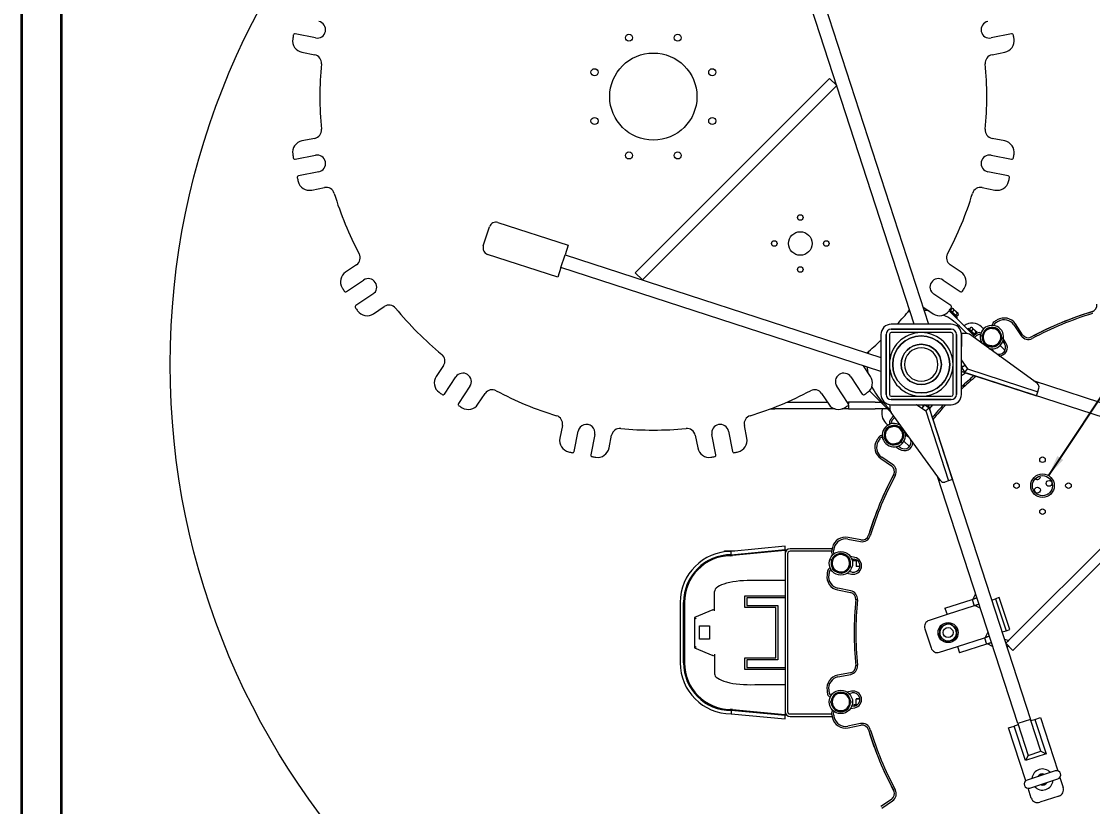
# Model space of a CAD drawing. Header units: inches. Extents: x 20 to 536, y 8 to 344.
# Drawn here: x 20 to 99.9, y 231.4 to 289.9 of the extents above; entities that cross this region are included whole.
import ezdxf

# ---------------------------------------------------------------- set-up
doc = ezdxf.new("R2010")
doc.units = ezdxf.units.IN
doc.header["$LTSCALE"] = 16
doc.header["$MEASUREMENT"] = 0
doc.layers.get('0').update_dxf_attribs({"lineweight": 25})
for name, color, linetype, lineweight in [('Border', 7, 'Continuous', 35), ('Dimension (ANSI)', 7, 'Continuous', 25), ('Symbol (ANSI)', 7, 'Continuous', 25), ('Visible', 7, 'Continuous', 18)]:
    doc.layers.add(name, color=color, linetype=linetype, lineweight=lineweight)
doc.styles.add('MEMCOR Medium', font='arial.ttf')
doc.dimstyles.new('Default (ANSI)', dxfattribs={"dimscale": 16, "dimtxt": 0.15, "dimasz": 0.098425, "dimexe": 0.125, "dimexo": 0.0625, "dimgap": 0.031496, "dimtad": 0, "dimtih": 1, "dimtoh": 1, "dimdec": 4, "dimrnd": 1e-08, "dimzin": 3, "dimdsep": 46, "dimlunit": 5, "dimtxsty": 'MEMCOR Medium', "dimcen": 0.09, "dimdle": 0.393701, "dimclrd": 256, "dimclre": 256, "dimclrt": 256, "dimadec": 0, "dimazin": 1, "dimtfac": 0.8, "dimtofl": 0, "dimtmove": 0, "dimatfit": 3, "dimfxl": 1, "dimfrac": 1, "dimtolj": 1, "dimtzin": 4, "dimlwd": -1, "dimlwe": -1, "dimarcsym": 0})
doc.dimstyles.new('Default (ANSI)$7', dxfattribs={"dimscale": 16, "dimtxt": 0.15, "dimasz": 0.098425, "dimexe": 0.125, "dimexo": 0.0625, "dimgap": 0.031496, "dimtad": 0, "dimtih": 1, "dimtoh": 1, "dimdec": 4, "dimrnd": 1e-08, "dimzin": 3, "dimdsep": 46, "dimlunit": 5, "dimtxsty": 'MEMCOR Medium', "dimcen": 0.09, "dimdle": 0.393701, "dimclrd": 256, "dimclre": 256, "dimclrt": 256, "dimadec": 0, "dimazin": 1, "dimtfac": 0.8, "dimtofl": 0, "dimtmove": 0, "dimatfit": 3, "dimfxl": 1, "dimfrac": 1, "dimtolj": 1, "dimtzin": 4, "dimlwd": -1, "dimlwe": -1, "dimarcsym": 0})

# ---------------------------------------------------------------- blocks, each defined once
blk = doc.blocks.new('Borders 22x34_D')
at = {"layer": 'Border'}
for p, q in [((1.25, 21.5), (1.25, 0.5)), ((1.4375, 0.5), (1.4375, 21.3125))]:
    blk.add_line(p, q, dxfattribs=at)
blk = doc.blocks.new('*D26')
at = {"layer": 'Defpoints', "color": 0, "transparency": 16777216}
for p in [(112.113, 314.426), (87.099, 264.323)]:
    blk.add_point(p, dxfattribs=at)
at = {"layer": 'Dimension (ANSI)', "transparency": 16777216}
for p, q in [((116.52, 323.252), (112.817, 315.835)), ((118.636, 323.252), (116.52, 323.252))]:
    blk.add_line(p, q, dxfattribs=at)
blk.add_solid([(112.582, 315.952), (113.052, 315.718), (112.113, 314.426)], dxfattribs=at)
at = {"layer": 'Dimension (ANSI)', "transparency": 16777216, "char_height": 2.4, "attachment_point": 4, "style": 'MEMCOR Medium'}
for s, insert in [('\\A1; \\fArial|b0|i0;R56 in', (139.806, 324.981)), ('\\A1;[R1422.4 mm]{\\P\\fArial|b0|i0;RADIAL CLEARANCE REQUIRED}', (119.14, 319.429))]:
    blk.add_mtext(s, dxfattribs=dict(at, insert=insert))

msp = doc.modelspace()

# ---------------------------------------------------------------- linework, layer by layer
at = {"layer": 'Visible'}
for p, q in [((86.58123, 267.32327), (78.92531, 290.88578)), ((79.87637, 291.19479), (87.6327, 267.32327)), ((41.92699, 288.66842), (40.41695, 288.96879)), ((93.8304, 288.96879), (92.32036, 288.66842)), ((40.91906, 287.60462), (41.86931, 287.4156)), ((92.37803, 287.4156), (93.32829, 287.60462)), ((65.77296, 271.15386), (80.26865, 285.64954)), ((80.26865, 285.64954), (80.79898, 285.11921)), ((80.79898, 285.11921), (66.30329, 270.62353)), ((41.86931, 281.18206), (40.91906, 280.99305)), ((93.32829, 280.99305), (92.37803, 281.18206)), ((40.41695, 279.62888), (41.92699, 279.92924)), ((92.32036, 279.92924), (93.8304, 279.62888)), ((42.1728, 278.69345), (40.66276, 278.39309)), ((93.58458, 278.39309), (92.07454, 278.69345)), ((41.6487, 277.32491), (42.59895, 277.51393)), ((91.64839, 277.51393), (92.59865, 277.32491)), ((55.53768, 274.91008), (60.76849, 273.21049)), ((54.44412, 273.16248), (54.90765, 274.58906)), ((60.76849, 273.21049), (60.53673, 272.49719)), ((59.99595, 270.83285), (54.76514, 272.53244)), ((60.22771, 271.54614), (60.53673, 272.49719)), ((60.53673, 272.49719), (84.09923, 264.84127)), ((44.98442, 271.75489), (44.17884, 271.21661)), ((90.06851, 271.21661), (89.26292, 271.75489)), ((60.22771, 271.54614), (59.99595, 270.83285)), ((84.09923, 263.78981), (60.22771, 271.54614)), ((66.30329, 270.62353), (65.77296, 271.15386)), ((44.23699, 269.76414), (45.51714, 270.61951)), ((88.7302, 270.61951), (90.01036, 269.76414)), ((46.21716, 269.57185), (44.93701, 268.71648)), ((89.31034, 268.71648), (88.03019, 269.57185)), ((46.25667, 268.10692), (47.06226, 268.64519)), ((87.20819, 268.62976), (87.99068, 268.10692)), ((89.27895, 268.36979), (89.41535, 268.50619)), ((89.4607, 268.49634), (89.4395, 268.50203)), ((89.50606, 268.45098), (89.4607, 268.49634)), ((89.69217, 268.26487), (89.50606, 268.45098)), ((89.17932, 268.32092), (91.0262, 266.47404)), ((89.77465, 267.83873), (89.22676, 268.38662)), ((89.35192, 268.29683), (89.27895, 268.36979)), ((89.30655, 268.3422), (89.28887, 268.32452)), ((89.42488, 268.22386), (89.35192, 268.29683)), ((89.42488, 268.22386), (89.56128, 268.36027)), ((89.53802, 268.11072), (89.42488, 268.22386)), ((89.65117, 267.99757), (89.53802, 268.11072)), ((89.65117, 267.99757), (89.78757, 268.13398)), ((89.69135, 267.95739), (89.65117, 267.99757)), ((89.70394, 267.9448), (89.68626, 267.92712)), ((89.73154, 267.91721), (89.69135, 267.95739)), ((89.8455, 268.11154), (89.69217, 268.26487)), ((89.77465, 267.83873), (89.71808, 267.78216)), ((89.73154, 267.91721), (89.86794, 268.05361)), ((89.85809, 268.09895), (89.8455, 268.11154)), ((89.85809, 268.09895), (89.86377, 268.07775)), ((84.85423, 266.94827), (89.34423, 266.94827)), ((89.34423, 266.94827), (84.85423, 266.94827)), ((89.33923, 267.32327), (84.85923, 267.32327)), ((90.48979, 266.63199), (89.94887, 267.17291)), ((90.61469, 266.99869), (90.55812, 266.94212)), ((91.09172, 266.52166), (90.61469, 266.99869)), ((90.69317, 266.95558), (90.82957, 267.09198)), ((90.76613, 266.88261), (90.69317, 266.95558)), ((90.72076, 266.92798), (90.70308, 266.9103)), ((90.83909, 266.80965), (90.76613, 266.88261)), ((90.83909, 266.80965), (90.97549, 266.94605)), ((90.95224, 266.69651), (90.83909, 266.80965)), ((90.87491, 267.08213), (90.85371, 267.08781)), ((90.92028, 267.03676), (90.87491, 267.08213)), ((91.10639, 266.85065), (90.92028, 267.03676)), ((91.25972, 266.69733), (91.10639, 266.85065)), ((91.60093, 267.12134), (91.74913, 266.97313)), ((94.01485, 267.27028), (94.55312, 266.46469)), ((94.66121, 266.53691), (94.12294, 267.3425)), ((84.09923, 266.56327), (84.09923, 262.08327)), ((84.47423, 262.07827), (84.47423, 266.56827)), ((84.47423, 266.56827), (84.47423, 262.07827)), ((84.72423, 266.56827), (84.72423, 264.32327)), ((87.09923, 266.69827), (84.85423, 266.69827)), ((89.34423, 266.69827), (87.09923, 266.69827)), ((89.47423, 264.32327), (89.47423, 266.56827)), ((89.72423, 266.56827), (89.72423, 262.07827)), ((89.72423, 262.07827), (89.72423, 266.56827)), ((90.10004, 266.63607), (90.07938, 264.66325)), ((90.09923, 262.08327), (90.09923, 266.56327)), ((90.09927, 266.56327), (90.09923, 266.56327)), ((90.51849, 266.63169), (90.10004, 266.63607)), ((95.76237, 262.89034), (90.69168, 266.57441)), ((91.06538, 266.58336), (90.95224, 266.69651)), ((91.06538, 266.58336), (91.20179, 266.71976)), ((91.10557, 266.54318), (91.06538, 266.58336)), ((91.11228, 266.53647), (91.10557, 266.54318)), ((91.2723, 266.68474), (91.25972, 266.69733)), ((91.2723, 266.68474), (91.27798, 266.66354)), ((93.18845, 266.04113), (93.30965, 265.85975)), ((93.41774, 265.93197), (93.23496, 266.20552)), ((92.18731, 265.5055), (92.21032, 265.47106)), ((92.47818, 265.30418), (92.35698, 265.48556)), ((92.98651, 265.73575), (93.3485, 265.37376)), ((90.07938, 264.66325), (90.55339, 263.98629)), ((51.47003, 264.23742), (50.93176, 263.43183)), ((83.31559, 263.43183), (82.79275, 264.21431)), ((84.72423, 264.32327), (84.72423, 262.07827)), ((89.47423, 262.07827), (89.47423, 264.32327)), ((90.09923, 264.09006), (90.35522, 264.26931)), ((90.09923, 264.18859), (90.23995, 264.18859)), ((90.09923, 264.09006), (90.35737, 263.7214)), ((113.56663, 256.18025), (90.09923, 263.80527)), ((90.09923, 263.80527), (90.35737, 263.7214)), ((90.09923, 263.49277), (90.39644, 263.70871)), ((90.35737, 263.7214), (90.55339, 263.98629)), ((90.35737, 263.7214), (90.39644, 263.70871)), ((90.39644, 263.70871), (95.68763, 261.98949)), ((90.55339, 263.98629), (95.7842, 262.2867)), ((51.54132, 262.11217), (52.39669, 263.39232)), ((81.85065, 263.39232), (82.70602, 262.11217)), ((95.44782, 263.11887), (113.87565, 257.13131)), ((53.44435, 262.6923), (52.58898, 261.41215)), ((54.04145, 261.35399), (54.57973, 262.15958)), ((79.66762, 262.15958), (80.20589, 261.35399)), ((81.65837, 261.41215), (80.803, 262.6923)), ((84.83155, 260.7562), (83.23047, 262.35728)), ((95.68763, 261.98949), (95.7842, 262.2867)), ((95.7842, 262.2867), (95.87135, 262.55493)), ((77.07604, 261.50701), (80.10366, 261.50701)), ((81.59499, 261.50701), (81.67098, 261.50701)), ((83.67098, 261.50701), (81.67098, 261.50701)), ((81.67098, 261.50701), (81.67098, 261.38754)), ((81.67098, 261.30343), (81.67098, 261.00701)), ((83.67098, 261.50701), (84.08074, 261.50701)), ((84.24959, 261.47363), (84.79051, 260.93271)), ((84.78643, 261.32247), (86.75926, 261.34313)), ((84.79081, 260.90402), (84.78643, 261.32247)), ((84.85423, 261.94827), (87.09923, 261.94827)), ((89.34423, 261.69827), (84.85423, 261.69827)), ((84.85423, 261.69827), (89.34423, 261.69827)), ((84.85923, 261.32327), (89.33923, 261.32327)), ((84.85923, 261.32327), (84.85923, 261.32323)), ((86.75926, 261.34313), (87.43621, 260.86912)), ((87.09923, 261.94827), (89.34423, 261.94827)), ((87.33244, 261.32327), (87.1532, 261.06729)), ((87.23391, 261.18256), (87.23391, 261.32327)), ((87.70111, 261.06513), (87.33244, 261.32327)), ((87.61723, 261.32327), (95.24225, 237.85588)), ((87.70111, 261.06513), (87.61723, 261.32327)), ((87.92973, 261.32327), (87.7138, 261.02607)), ((75.84192, 261.00701), (76.17098, 261.00701)), ((80.66957, 261.00701), (76.17098, 261.00701)), ((81.67098, 261.00701), (81.18898, 261.00701)), ((81.67098, 261.00701), (83.67098, 261.00701)), ((84.58074, 261.00701), (83.67098, 261.00701)), ((88.53216, 255.66014), (84.84809, 260.73083)), ((87.70111, 261.06513), (87.43621, 260.86912)), ((87.43621, 260.86912), (89.13581, 255.63831)), ((87.7138, 261.02607), (87.70111, 261.06513)), ((89.43301, 255.73488), (87.7138, 261.02607)), ((60.33877, 259.77411), (60.14975, 258.82386)), ((74.0976, 258.82386), (73.90858, 259.77411)), ((84.61159, 259.79883), (84.44501, 259.96541)), ((61.21793, 257.83792), (61.51829, 259.34796)), ((62.75408, 259.10215), (62.45372, 257.59211)), ((63.81789, 258.09422), (64.0069, 259.04447)), ((70.24044, 259.04447), (70.42946, 258.09422)), ((71.79363, 257.59211), (71.49326, 259.10215)), ((72.72905, 259.34796), (73.02942, 257.83792)), ((85.95145, 259.21218), (85.91701, 259.2352)), ((85.93694, 259.06553), (86.11833, 258.94433)), ((85.21699, 258.18755), (85.49054, 258.00477)), ((85.56276, 258.11286), (85.38137, 258.23406)), ((86.21414, 258.19628), (85.81221, 258.59821)), ((93.39948, 243.52733), (107.89517, 258.02302)), ((84.08, 257.29957), (84.88559, 256.76129)), ((84.95782, 256.86938), (84.15223, 257.40766)), ((108.4255, 257.49269), (93.92981, 242.997)), ((94.2912, 237.54686), (88.30363, 255.97468)), ((89.13581, 255.63831), (88.86757, 255.55116)), ((89.43301, 255.73488), (89.13581, 255.63831)), ((81.62209, 251.29936), (82.57235, 251.11035)), ((82.59771, 251.23785), (81.64745, 251.42687)), ((72.43281, 250.4119), (73.21088, 250.4119)), ((72.43281, 250.35151), (72.43281, 250.4119)), ((76.94645, 250.7621), (72.91805, 250.38444)), ((72.93004, 250.13447), (76.94645, 250.51101)), ((76.94645, 250.4393), (73.02077, 250.07126)), ((76.94645, 250.51101), (76.94645, 250.7621)), ((76.94645, 250.51101), (76.94645, 250.4393)), ((76.94645, 250.4393), (76.94645, 248.30498)), ((77.13395, 250.20283), (77.13395, 238.44794)), ((80.45592, 250.57783), (77.32145, 250.57783)), ((80.41303, 250.39033), (77.32145, 250.39033)), ((82.1462, 249.93082), (81.82353, 249.995)), ((81.90688, 249.84588), (82.12084, 249.80332)), ((82.03599, 249.72626), (82.03599, 249.82019)), ((82.08589, 249.70144), (82.0573, 249.71477)), ((82.08589, 249.70144), (82.11229, 249.70144)), ((82.11229, 249.70144), (82.33802, 249.70144)), ((82.18858, 249.72626), (82.18858, 249.78481)), ((82.24239, 249.70144), (82.24239, 249.29017)), ((82.24239, 249.29017), (82.52277, 249.29017)), ((82.28073, 249.25183), (82.24239, 249.29017)), ((82.51954, 249.25183), (82.28073, 249.25183)), ((81.57771, 248.75921), (81.90038, 248.69503)), ((81.92575, 248.82253), (81.71179, 248.86509)), ((76.94645, 248.20046), (74.68801, 248.20046)), ((76.94645, 248.30498), (76.94645, 248.20046)), ((76.94645, 248.20046), (76.94645, 247.07547)), ((81.84271, 247.44221), (80.89245, 247.63123)), ((71.68281, 245.94005), (71.68281, 247.38799)), ((73.94645, 246.20047), (73.94645, 247.07547)), ((73.94645, 247.07547), (76.94645, 247.07547)), ((74.09353, 246.9284), (74.09353, 246.34755)), ((76.94645, 246.9284), (74.09353, 246.9284)), ((76.94645, 247.07547), (76.94645, 246.9284)), ((76.94645, 246.9284), (76.94645, 241.72249)), ((80.86709, 247.50373), (81.81735, 247.31471)), ((90.88598, 246.79734), (91.24738, 246.91477)), ((91.15081, 247.21197), (90.95017, 246.8182)), ((91.24738, 246.91477), (90.95017, 246.8182)), ((92.35294, 246.74826), (92.65015, 246.84482)), ((92.92358, 246.93367), (92.65015, 246.84482)), ((92.65015, 246.84482), (93.42269, 244.46718)), ((93.69612, 244.55603), (92.92358, 246.93367)), ((69.12378, 246.57544), (69.12378, 242.07544)), ((69.37378, 242.07544), (69.37378, 246.57544)), ((69.44518, 246.57544), (69.44518, 242.07544)), ((71.57018, 246.02854), (70.18281, 245.45046)), ((71.57018, 246.02854), (71.68281, 246.07546)), ((76.25895, 246.20047), (73.94645, 246.20047)), ((74.09353, 246.34755), (76.40603, 246.34755)), ((76.25895, 242.45041), (76.25895, 246.20047)), ((76.40603, 246.34755), (76.40603, 242.30333)), ((88.86974, 246.14223), (90.88598, 246.79734)), ((88.86974, 246.14223), (89.02425, 245.6667)), ((91.04049, 246.32181), (89.02425, 245.6667)), ((90.88598, 246.79734), (91.04049, 246.32181)), ((91.40189, 246.43924), (91.04049, 246.32181)), ((91.10468, 246.34267), (91.40189, 246.43924)), ((91.49845, 246.14203), (91.10468, 246.34267)), ((70.18281, 245.45046), (70.18281, 243.20046)), ((70.18281, 245.45046), (70.30781, 245.36713)), ((89.02425, 245.6667), (87.69277, 245.23407)), ((70.55781, 244.82546), (71.30781, 244.82546)), ((70.55781, 243.82546), (70.55781, 244.82546)), ((71.30781, 244.82546), (71.30781, 243.82546)), ((87.37175, 244.60404), (87.83527, 243.17745)), ((93.12549, 244.37062), (93.42269, 244.46718)), ((93.42269, 244.46718), (93.69612, 244.55603)), ((71.30781, 243.82546), (70.55781, 243.82546)), ((89.79679, 243.28906), (91.81303, 243.94417)), ((91.81303, 243.94417), (92.17443, 244.0616)), ((91.81303, 243.94417), (91.96754, 243.46864)), ((92.07786, 244.3588), (91.87722, 243.96503)), ((92.17443, 244.0616), (91.87722, 243.96503)), ((93.30292, 243.82454), (93.62046, 243.7483)), ((93.62046, 243.7483), (93.39948, 243.52733)), ((70.18281, 243.20046), (70.30781, 243.2838)), ((70.18281, 243.20046), (71.57018, 242.62239)), ((88.46531, 242.85643), (89.79679, 243.28906)), ((89.79679, 243.28906), (89.9513, 242.81353)), ((91.96754, 243.46864), (89.9513, 242.81353)), ((92.32894, 243.58607), (91.96754, 243.46864)), ((92.03173, 243.4895), (92.32894, 243.58607)), ((92.42551, 243.28886), (92.03173, 243.4895)), ((93.39948, 243.52733), (93.92981, 242.997)), ((93.39948, 243.52733), (93.62046, 243.30636)), ((93.62046, 243.30636), (93.49605, 243.23013)), ((71.68281, 242.57546), (71.57018, 242.62239)), ((71.68281, 242.71088), (71.68281, 241.26294)), ((73.94645, 242.45041), (76.25895, 242.45041)), ((73.94645, 241.57541), (73.94645, 242.45041)), ((74.09353, 242.30333), (74.09353, 241.72249)), ((76.40603, 242.30333), (74.09353, 242.30333)), ((76.94645, 241.57541), (73.94645, 241.57541)), ((74.09353, 241.72249), (76.94645, 241.72249)), ((76.94645, 241.72249), (76.94645, 241.57541)), ((76.94645, 241.57541), (76.94645, 240.45046)), ((81.81735, 241.33617), (80.86709, 241.14716)), ((74.68801, 240.45046), (76.94645, 240.45046)), ((76.94645, 240.45046), (76.94645, 240.3459)), ((80.89245, 241.01965), (81.84271, 241.20867)), ((76.94645, 240.3459), (76.94645, 238.21159)), ((81.90038, 239.95585), (81.57771, 239.89167)), ((81.71179, 239.78579), (81.92575, 239.82835)), ((82.12084, 238.84756), (81.90688, 238.805)), ((82.07844, 238.92463), (82.07844, 238.83913)), ((82.08589, 238.94944), (82.08563, 238.94932)), ((82.08615, 238.94944), (82.08589, 238.94944)), ((82.26959, 238.94944), (82.08615, 238.94944)), ((82.09386, 238.92463), (82.09386, 238.8422)), ((82.28073, 239.39894), (82.24239, 239.3606)), ((82.52278, 239.3606), (82.24239, 239.3606)), ((82.24239, 238.94944), (82.24239, 239.3606)), ((82.33802, 238.94944), (82.26959, 238.94944)), ((82.28073, 239.39894), (82.51956, 239.39894)), ((72.91805, 238.26644), (76.94645, 237.88878)), ((76.94645, 238.13987), (72.93004, 238.51641)), ((73.02077, 238.57962), (76.94645, 238.21159)), ((76.94645, 238.21159), (76.94645, 238.13987)), ((76.94645, 237.88878), (76.94645, 238.13987)), ((77.32145, 238.26044), (80.41305, 238.26044)), ((77.32145, 238.07294), (80.45594, 238.07294)), ((81.82353, 238.65588), (82.1462, 238.72006)), ((82.57235, 237.54053), (81.62209, 237.35152)), ((81.64745, 237.22402), (82.59771, 237.41303)), ((93.60881, 237.21999), (94.02489, 237.35519)), ((94.3221, 237.45176), (94.02489, 237.35519)), ((94.8631, 234.77545), (94.02489, 237.35519)), ((95.24225, 237.85588), (94.2912, 237.54686)), ((94.2912, 237.54686), (95.06374, 235.16922)), ((96.01479, 235.47824), (95.24225, 237.85588)), ((95.27315, 237.76077), (95.57036, 237.85734)), ((95.57036, 237.85734), (95.98645, 237.99254)), ((95.57036, 237.85734), (96.40857, 235.2776)), ((95.98645, 237.99254), (97.2801, 234.01108)), ((94.89181, 233.27132), (93.60881, 237.21999)), ((96.40857, 235.2776), (94.8631, 234.77545)), ((95.06374, 235.16922), (94.8631, 234.77545)), ((95.06374, 235.16922), (96.01479, 235.47824)), ((96.01479, 235.47824), (96.40857, 235.2776)), ((97.09165, 234.00913), (94.99483, 233.32784)), ((95.18949, 232.72875), (97.2863, 233.41004)), ((97.43991, 233.51924), (97.68604, 232.76172)), ((95.3084, 231.98918), (95.07292, 232.71392)), ((84.88559, 231.88959), (84.08, 231.35131)), ((84.15223, 231.24322), (84.95782, 231.7815)), ((97.36502, 232.13169), (95.93844, 231.66816))]:
    msp.add_line(p, q, dxfattribs=at)
for centre, radius in [((87.09923, 264.32327), 56), ((65.30597, 288.68723), 0.2635), ((68.94137, 288.68723), 0.2635), ((67.12367, 284.29883), 3.25), ((62.73527, 286.11653), 0.2635), ((71.51207, 286.11653), 0.2635), ((62.73527, 282.48113), 0.2635), ((71.51207, 282.48113), 0.2635), ((65.30597, 279.91043), 0.2635), ((68.94137, 279.91043), 0.2635), ((78.08017, 275.27983), 0.2085), ((78.08017, 273.34233), 0.88), ((76.14267, 273.34233), 0.2085), ((80.01767, 273.34233), 0.2085), ((78.08017, 271.40483), 0.2085), ((87.09923, 264.32327), 2.125), ((87.09923, 264.32327), 1.5), ((96.14057, 257.21944), 0.2085), ((96.14057, 255.28194), 0.88), ((96.14057, 255.28194), 0.75), ((96.63148, 255.45237), 0.21875), ((94.20307, 255.28194), 0.2085), ((95.76545, 254.95237), 0.21875), ((98.07807, 255.28194), 0.2085), ((96.14057, 253.34444), 0.2085), ((81.10506, 249.49557), 0.875), ((89.10227, 244.32544), 0.75), ((89.10227, 244.32544), 0.37513), ((89.10227, 244.32544), 0.375), ((81.10506, 239.15531), 0.875)]:
    msp.add_circle(centre, radius, dxfattribs=at)
for centre, radius, start, end in [((42.0499, 289.28632), 0.63, 258.75, 78.7499988), ((92.19745, 289.28632), 0.63, 101.25, 281.25), ((41.08879, 288.4579), 0.87, 170.9236972, 258.75), ((67.12367, 284.29883), 27.235, 170.3350015, 170.9236972), ((40.39354, 288.85109), 0.12, 78.75, 170.3350015), ((93.15856, 288.4579), 0.87, 281.25, 9.0763028), ((93.85381, 288.85109), 0.12, 9.6649985, 101.25), ((67.12367, 284.29883), 27.235, 9.0763028, 9.6649985), ((41.74641, 286.79771), 0.63, 354.3762709, 78.75), ((92.50094, 286.79771), 0.63, 101.25, 185.6237291), ((67.12367, 284.29883), 24.87, 174.3762709, 185.6237291), ((67.12367, 284.29883), 24.87, 354.3762709, 5.6237291), ((41.74641, 281.79996), 0.63, 281.25, 5.6237291), ((92.50094, 281.79996), 0.63, 174.3762709, 258.75), ((41.08879, 280.13976), 0.87, 101.25, 189.0763028), ((93.15856, 280.13976), 0.87, 350.9236972, 78.75), ((67.12367, 284.29883), 27.235, 189.0763028, 189.6649985), ((40.39354, 279.74657), 0.12, 189.6649985, 281.25), ((42.0499, 279.31135), 0.63, 281.25, 101.25), ((92.19745, 279.31135), 0.63, 78.75, 258.75), ((93.85381, 279.74657), 0.12, 258.75, 350.3350015), ((67.12367, 284.29883), 27.235, 350.3350015, 350.9236972), ((40.68617, 278.27539), 0.12, 101.25, 192.8350015), ((67.12367, 284.29883), 27.235, 192.8350015, 193.4236972), ((41.47897, 278.17819), 0.87, 193.4236972, 281.25), ((92.76838, 278.17819), 0.87, 258.75, 346.5763028), ((93.56117, 278.27539), 0.12, 347.1649985, 78.75), ((67.12367, 284.29883), 27.235, 346.5763028, 347.1649985), ((42.72186, 276.89603), 0.63, 16.8762709, 101.25), ((91.52549, 276.89603), 0.63, 78.75, 163.1237291), ((67.12367, 284.29883), 24.87, 196.8762709, 208.1237291), ((67.12367, 284.29883), 24.87, 331.8762709, 343.1237291), ((55.38317, 274.43455), 0.5, 72, 162), ((44.63441, 272.27872), 0.63, 303.75, 28.1237291), ((54.91965, 273.00797), 0.5, 162, 252), ((89.61293, 272.27872), 0.63, 151.8762709, 236.25), ((44.66218, 270.49323), 0.87, 123.75, 211.5763028), ((89.58517, 270.49323), 0.87, 328.4236972, 56.25), ((67.12367, 284.29883), 27.235, 211.5763028, 212.1649985), ((45.86715, 270.09568), 0.63, 303.75, 123.75), ((88.38019, 270.09568), 0.63, 56.2499988, 236.2499988), ((67.12367, 284.29883), 27.235, 327.8350015, 328.4236972), ((44.17032, 269.86391), 0.12, 212.1649985, 303.75), ((90.07702, 269.86391), 0.12, 236.25, 327.8350015), ((45.00368, 268.61671), 0.12, 123.75, 215.3350015), ((67.12367, 284.29883), 27.235, 215.3350015, 215.9236972), ((47.41227, 268.12137), 0.63, 39.3762709, 123.75), ((67.12367, 284.29883), 24.87, 219.3762709, 230.6237291), ((67.12367, 284.29883), 27.235, 324.0763028, 324.6649985), ((89.24367, 268.61671), 0.12, 324.6649985, 56.25), ((99.69427, 268.72726), 0.5, 286.8762709, 11.25), ((45.77332, 268.83029), 0.87, 215.9236972, 303.75), ((67.12367, 284.29883), 24.87, 316.9550632, 320.218704), ((87.09923, 264.32327), 4.03, 101.8119225, 104.2940418), ((87.09923, 264.32327), 4.03, 81.6233646, 87.1494589), ((88.47403, 268.83029), 0.87, 236.25, 324.0763028), ((87.09923, 264.32327), 4.03, 45, 65.9304243), ((107.09707, 244.32544), 27.365, 121.5763028, 122.1649985), ((93.29147, 266.78693), 1, 33.75, 121.5763028), ((93.29147, 266.78693), 0.87, 33.75, 121.5763028), ((107.09707, 244.32544), 25.00122, 106.7970119, 118.2029881), ((107.09707, 244.32544), 25, 106.8762709, 118.1237291), ((107.09707, 244.32544), 24.87, 106.8762709, 118.1237291), ((84.85923, 266.56327), 0.76, 90, 180), ((84.85423, 266.56827), 0.38, 90, 180), ((84.85423, 266.56827), 0.38, 90, 180), ((89.33923, 266.56327), 0.76, 0, 90), ((89.34423, 266.56827), 0.38, 0, 90), ((89.34423, 266.56827), 0.38, 0, 90), ((90.89382, 266.41423), 1, 45, 127.1891575), ((92.37378, 266.3604), 0.875, 255.2384281, 212.7615719), ((92.37378, 266.3604), 0.7295, 116.5591413, 168.4408587), ((92.37378, 266.3604), 0.656, 82.5, 142.5), ((92.37378, 266.3604), 0.7295, 56.5591413, 108.4408587), ((92.66215, 267.27879), 0.25, 122.1649985, 190.2335583), ((92.37378, 266.3604), 0.656, 22.5, 82.5), ((92.66215, 267.27879), 0.12, 122.1649985, 211.953578), ((107.09707, 244.32544), 27.235, 121.5763028, 122.1649985), ((92.37378, 266.3604), 0.7295, 356.5591413, 48.4408587), ((67.12367, 284.29883), 24.87, 309.781296, 313.0449368), ((87.09923, 264.32327), 2.375, 90, 180), ((84.85423, 266.56827), 0.13, 90, 180), ((87.09923, 264.32327), 2.125, 0, 180), ((87.09923, 264.32327), 2.375, 0, 90), ((89.34423, 266.56827), 0.13, 0, 90), ((90.51534, 266.33171), 0.3, 54, 89.4), ((91.62853, 265.67579), 1, 125.9236972, 133.8436312), ((107.09707, 244.32544), 27.365, 125.3350015, 125.9236972), ((91.62853, 265.67579), 0.87, 125.9236972, 132.3060348), ((107.09707, 244.32544), 27.235, 125.3350015, 125.9236972), ((91.41494, 266.44544), 0.25, 57.2664417, 125.3350015), ((91.41494, 266.44544), 0.12, 35.546422, 125.3350015), ((92.37378, 266.3604), 0.7295, 176.5591413, 228.4408587), ((92.37378, 266.3604), 0.656, 142.5, 202.5), ((92.37378, 266.3604), 0.656, 202.5, 262.5), ((92.37378, 266.3604), 0.7295, 296.5591413, 348.4408587), ((92.37378, 266.3604), 0.656, 322.5, 22.5), ((95.07695, 266.8147), 0.63, 213.75, 298.1237291), ((95.07695, 266.8147), 0.5, 213.75, 298.1237291), ((87.09923, 264.32327), 4.03, 165.7059582, 168.1880775), ((87.09923, 264.32327), 1.5, 0, 180), ((87.09923, 264.32327), 1.25, 0, 180), ((92.37378, 266.3604), 0.7295, 236.5591413, 288.4408587), ((92.37378, 266.3604), 0.656, 262.5, 322.5), ((92.89391, 265.58196), 0.5, 213.75, 223.4381374), ((92.89391, 265.58196), 0.5, 244.5618626, 33.75), ((92.89391, 265.58196), 0.63, 272.720704, 33.75), ((50.94621, 264.58743), 0.63, 326.25, 50.6237291), ((52.92052, 263.04231), 0.63, 326.2500009, 146.25), ((81.32683, 263.04231), 0.63, 33.7500009, 213.75), ((87.09923, 264.32327), 4.03, 182.8505411, 188.3766354), ((87.09923, 264.32327), 2.375, 180, 270), ((87.09923, 264.32327), 2.125, 180, 0), ((87.09923, 264.32327), 1.5, 180, 0), ((87.09923, 264.32327), 1.25, 180, 0), ((87.09923, 264.32327), 2.375, 270, 0), ((51.65513, 262.94848), 0.87, 146.25, 234.0763028), ((82.59221, 262.94848), 0.87, 305.9236972, 33.75), ((107.09707, 244.32544), 25.00122, 129.9319456, 132.8342751), ((107.09707, 244.32544), 25, 129.9301917, 132.8368706), ((107.09707, 244.32544), 24.87, 129.7423452, 133.1151925), ((95.58603, 262.64764), 0.3, 342, 54), ((67.12367, 284.29883), 27.235, 234.0763028, 234.6649985), ((51.44155, 262.17884), 0.12, 234.6649985, 326.25), ((55.10356, 261.80957), 0.63, 61.8762709, 146.25), ((67.12367, 284.29883), 24.87, 241.8762709, 253.1237291), ((67.12367, 284.29883), 24.87, 286.8762709, 298.1237291), ((79.14379, 261.80957), 0.63, 33.75, 118.1237291), ((82.8058, 262.17884), 0.12, 213.75, 305.3350015), ((67.12367, 284.29883), 27.235, 305.3350015, 305.9236972), ((87.09923, 264.32327), 4.03, 204.0695757, 225), ((84.85923, 262.08327), 0.76, 180, 270), ((84.85423, 262.07827), 0.38, 180, 270), ((84.85423, 262.07827), 0.38, 180, 270), ((84.85423, 262.07827), 0.13, 180, 270), ((89.33923, 262.08327), 0.76, 270, 0), ((89.34423, 262.07827), 0.38, 270, 0), ((89.34423, 262.07827), 0.13, 270, 0), ((89.34423, 262.07827), 0.38, 270, 0), ((52.68875, 261.34548), 0.12, 146.25, 237.8350015), ((67.12367, 284.29883), 27.235, 237.8350015, 238.4236972), ((53.31807, 261.83734), 0.87, 238.4236972, 326.25), ((80.92927, 261.83734), 0.87, 213.75, 301.5763028), ((67.12367, 284.29883), 27.235, 301.5763028, 302.1649985), ((81.55859, 261.34548), 0.12, 302.1649985, 33.75), ((107.09707, 244.32544), 25.00122, 137.1657249, 140.0680544), ((107.09707, 244.32544), 25, 137.1631294, 140.0698083), ((107.09707, 244.32544), 24.87, 136.8848075, 140.2576548), ((59.72087, 259.89702), 0.63, 348.75, 73.1237291), ((74.52647, 259.89702), 0.63, 106.8762709, 191.25), ((85.15211, 260.67252), 1, 160.458746, 225), ((85.0908, 260.90716), 0.3, 180.6, 216), ((85.74671, 259.79398), 1, 136.1563688, 144.0763028), ((62.13619, 259.22506), 0.63, 348.75, 168.75), ((72.11116, 259.22506), 0.63, 11.25, 191.25), ((85.06211, 259.04873), 0.875, 57.238428, 14.7615719), ((85.06211, 259.04873), 0.656, 105, 165), ((85.06211, 259.04873), 0.7295, 79.0591413, 130.9408587), ((84.97707, 260.00757), 0.25, 144.6649985, 212.7335583), ((107.09707, 244.32544), 27.365, 144.0763028, 144.6649985), ((84.97707, 260.00757), 0.12, 144.6649985, 234.453578), ((107.09707, 244.32544), 27.235, 144.0763028, 144.6649985), ((85.06211, 259.04873), 0.656, 45, 105), ((85.74671, 259.79398), 0.87, 137.6939652, 144.0763028), ((85.06211, 259.04873), 0.7295, 19.0591413, 70.9408587), ((61.00303, 258.65413), 0.87, 168.75, 256.5763028), ((64.6248, 258.92157), 0.63, 84.3762709, 168.75), ((67.12367, 284.29883), 24.87, 264.3762709, 275.6237291), ((69.62255, 258.92157), 0.63, 11.25, 95.6237291), ((73.24431, 258.65413), 0.87, 283.4236972, 11.25), ((107.09707, 244.32544), 27.365, 147.8350015, 148.4236972), ((107.09707, 244.32544), 27.235, 147.8350015, 148.4236972), ((84.14372, 258.76036), 0.25, 79.7664417, 147.8350015), ((84.14372, 258.76036), 0.12, 58.046422, 147.8350015), ((85.06211, 259.04873), 0.7295, 139.0591413, 190.9408587), ((85.06211, 259.04873), 0.7295, 199.0591413, 250.9408587), ((85.06211, 259.04873), 0.656, 165, 225), ((85.06211, 259.04873), 0.656, 285, 345), ((85.06211, 259.04873), 0.656, 345, 45), ((85.06211, 259.04873), 0.7295, 319.0591413, 10.9408587), ((85.84055, 258.52859), 0.5, 46.5618626, 56.25), ((62.9646, 258.26395), 0.87, 260.9236972, 348.75), ((71.28274, 258.26395), 0.87, 191.25, 279.0763028), ((84.63557, 258.13104), 1, 148.4236972, 236.25), ((84.63557, 258.13104), 0.87, 148.4236972, 236.25), ((85.06211, 259.04873), 0.656, 225, 285), ((85.06211, 259.04873), 0.7295, 259.0591413, 310.9408587), ((85.84055, 258.52859), 0.63, 236.25, 357.279296), ((85.84055, 258.52859), 0.5, 236.25, 25.4381374), ((67.12367, 284.29883), 27.235, 256.5763028, 257.1649985), ((61.10023, 257.86133), 0.12, 257.1649985, 348.75), ((62.57141, 257.5687), 0.12, 168.75, 260.3350015), ((67.12367, 284.29883), 27.235, 260.3350015, 260.9236972), ((67.12367, 284.29883), 27.235, 279.0763028, 279.6649985), ((71.67593, 257.5687), 0.12, 279.6649985, 11.25), ((73.14711, 257.86133), 0.12, 191.25, 282.8350015), ((67.12367, 284.29883), 27.235, 282.8350015, 283.4236972), ((84.60781, 256.34556), 0.5, 331.8762709, 56.25), ((84.60781, 256.34556), 0.63, 331.8762709, 56.25), ((107.09707, 244.32544), 25.00122, 151.7970119, 163.2029881), ((107.09707, 244.32544), 25, 151.8762709, 163.1237291), ((107.09707, 244.32544), 24.87, 151.8762709, 163.1237291), ((88.77487, 255.83647), 0.3, 216, 288), ((95.76546, 255.95235), 0.21875, 222.2095639, 16.2454218), ((96.63146, 254.45239), 0.21875, 109.98928, 131.2420409), ((81.45236, 250.44608), 1, 78.75, 166.5763028), ((81.45236, 250.44608), 0.87, 78.75, 166.5763028), ((82.69525, 251.72824), 0.63, 258.75, 343.1237291), ((82.69525, 251.72824), 0.5, 258.75, 343.1237291), ((72.93281, 246.57544), 3.80903, 90.2220087, 180), ((72.93281, 246.57544), 3.55903, 90.0446341, 180), ((72.93281, 246.57544), 3.48763, 91.1270203, 180), ((72.82242, 252.18699), 2.125, 271.1270203, 275.355825), ((77.32145, 250.20283), 0.375, 90, 180), ((77.32145, 250.20283), 0.1875, 90, 180), ((80.65957, 250.34888), 0.25, 167.1649985, 235.2335583), ((107.09707, 244.32544), 27.365, 166.5763028, 167.1649985), ((81.10506, 249.49557), 0.656, 127.5, 187.5), ((81.10506, 249.49557), 0.7295, 101.5591413, 153.4408587), ((80.65957, 250.34888), 0.12, 167.1649985, 256.953578), ((107.09707, 244.32544), 27.235, 166.5763028, 167.1649985), ((81.10506, 249.49557), 0.656, 67.5, 127.5), ((81.10506, 249.49557), 0.7295, 41.5591413, 93.4408587), ((81.10506, 249.49557), 0.656, 7.5, 67.5), ((81.10506, 249.49557), 0.7295, 161.5591413, 213.4408587), ((81.10506, 249.49557), 0.656, 187.5, 247.5), ((81.10506, 249.49557), 0.656, 307.5, 7.5), ((81.10506, 249.49557), 0.7295, 341.5591413, 33.4408587), ((82.02329, 249.31292), 0.63, 258.75, 78.75), ((82.02329, 249.31292), 0.5, 258.75, 78.75), ((81.06218, 248.48451), 1, 170.9236972, 258.75), ((107.09707, 244.32544), 27.365, 170.3350015, 170.9236972), ((80.36693, 248.8777), 0.25, 102.2664417, 170.3350015), ((81.06218, 248.48451), 0.87, 170.9236972, 258.75), ((107.09707, 244.32544), 27.235, 170.3350015, 170.9236972), ((80.36693, 248.8777), 0.12, 80.546422, 170.3350015), ((81.10506, 249.49557), 0.7295, 221.5591413, 273.4408587), ((81.10506, 249.49557), 0.656, 247.5, 307.5), ((81.10506, 249.49557), 0.7295, 281.5591413, 333.4408587), ((81.7198, 246.82431), 0.5, 354.3762709, 78.75), ((81.7198, 246.82431), 0.63, 354.3762709, 78.75), ((107.09707, 244.32544), 25.00122, 174.2970119, 185.7029881), ((107.09707, 244.32544), 25, 174.3762709, 185.6237291), ((107.09707, 244.32544), 24.87, 174.3762709, 185.6237291), ((87.84727, 244.75855), 0.5, 108, 198), ((89.10227, 244.32544), 0.625, 116.9313279, 176.9313279), ((89.10227, 244.32544), 0.625, 56.9313279, 116.9313279), ((89.10227, 244.32544), 0.625, 356.9313279, 56.9313279), ((89.10227, 244.32544), 0.625, 176.9313279, 236.9313279), ((89.10227, 244.32544), 0.625, 236.9313279, 296.9313279), ((89.10227, 244.32544), 0.625, 296.9313279, 356.9313279), ((88.3108, 243.33196), 0.5, 198, 288), ((72.93281, 242.07544), 3.80903, 180, 269.7779913), ((72.93281, 242.07544), 3.55903, 180, 269.9553659), ((72.93281, 242.07544), 3.48763, 180, 268.8729797), ((81.7198, 241.82657), 0.5, 281.25, 5.6237291), ((81.7198, 241.82657), 0.63, 281.25, 5.6237291), ((81.06218, 240.16637), 1, 101.25, 189.0763028), ((81.06218, 240.16637), 0.87, 101.25, 189.0763028), ((107.09707, 244.32544), 27.365, 189.0763028, 189.6649985), ((80.36693, 239.77318), 0.25, 189.6649985, 257.7335583), ((107.09707, 244.32544), 27.235, 189.0763028, 189.6649985), ((80.36693, 239.77318), 0.12, 189.6649985, 279.453578), ((81.10506, 239.15531), 0.7295, 124.0591413, 175.9408587), ((81.10506, 239.15531), 0.656, 90, 150), ((81.10506, 239.15531), 0.7295, 64.0591413, 115.9408587), ((81.10506, 239.15531), 0.656, 30, 90), ((81.10506, 239.15531), 0.7295, 4.0591413, 55.9408587), ((82.02329, 239.33796), 0.63, 281.25, 101.25), ((82.02329, 239.33796), 0.5, 281.25, 101.25), ((81.10506, 239.15531), 0.7295, 184.0591413, 235.9408587), ((81.10506, 239.15531), 0.656, 150, 210), ((81.10506, 239.15531), 0.7295, 304.0591413, 355.9408587), ((81.10506, 239.15531), 0.656, 330, 30), ((72.82242, 236.4639), 2.125, 84.644175, 88.8729797), ((77.32145, 238.44794), 0.375, 180, 270), ((77.32145, 238.44794), 0.1875, 180, 270), ((80.65957, 238.302), 0.25, 124.7664417, 192.8350015), ((107.09707, 244.32544), 27.365, 192.8350015, 193.4236972), ((81.10506, 239.15531), 0.656, 210, 270), ((80.65957, 238.302), 0.12, 103.046422, 192.8350015), ((107.09707, 244.32544), 27.235, 192.8350015, 193.4236972), ((81.10506, 239.15531), 0.7295, 244.0591413, 295.9408587), ((81.10506, 239.15531), 0.656, 270, 330), ((81.45236, 238.2048), 1, 193.4236972, 281.25), ((81.45236, 238.2048), 0.87, 193.4236972, 281.25), ((82.69525, 236.92264), 0.63, 16.8762709, 101.25), ((82.69525, 236.92264), 0.5, 16.8762709, 101.25), ((107.09707, 244.32544), 25.00122, 196.7970119, 208.2029881), ((107.09707, 244.32544), 25, 196.8762709, 208.1237291), ((107.09707, 244.32544), 24.87, 196.8762709, 208.1237291), ((96.14057, 233.36894), 0.7874, 41.5781785, 174.4218215), ((95.09216, 233.02829), 0.31496, 108, 288), ((96.14057, 233.36894), 0.7874, 221.5781785, 354.4218215), ((96.14057, 233.36894), 0.41534, 67.3158347, 148.6841653), ((96.14057, 233.36894), 0.375, 75.1290349, 140.8709651), ((96.14057, 233.36894), 0.3625, 78.3260756, 137.6739244), ((97.18898, 233.70959), 0.31496, 288, 108), ((84.60781, 232.30532), 0.5, 303.75, 28.1237291), ((84.60781, 232.30532), 0.63, 303.75, 28.1237291), ((96.14057, 233.36894), 0.41534, 247.3158347, 328.6841653), ((96.14057, 233.36894), 0.375, 255.1290349, 320.8709651), ((96.14057, 233.36894), 0.3625, 258.3260756, 317.6739244), ((97.21051, 232.60722), 0.5, 288, 18), ((95.78393, 232.14369), 0.5, 198, 288)]:
    msp.add_arc(centre, radius, start, end, dxfattribs=at)
for centre, start_param, end_param in [((74.31463, 247.38799), 1.42844633, 3.14159265), ((74.31463, 241.26294), 3.14159265, 4.85473898)]:
    msp.add_ellipse(centre, major_axis=(2.63182, 0), ratio=0.31186736, start_param=start_param, end_param=end_param, dxfattribs=at)
for points, weights in [([(89.41535, 268.50619), (89.42877, 268.5049), (89.4395, 268.50203)], [1, 1.01264716336, 1.01686585215]), ([(89.50606, 268.45098), (89.4722, 268.48484), (89.41535, 268.50619)], [1, 1.0379548493, 1]), ([(89.56128, 268.36027), (89.53993, 268.41711), (89.50606, 268.45098)], [1, 1.0379548493, 1]), ([(89.69217, 268.26487), (89.63966, 268.31738), (89.56128, 268.36027)], [1, 1.0379548493, 1]), ([(89.78757, 268.13398), (89.74468, 268.21236), (89.69217, 268.26487)], [1, 1.0379548493, 1]), ([(89.8455, 268.11154), (89.82685, 268.13019), (89.78757, 268.13398)], [1, 1.0379548493, 1]), ([(89.86794, 268.05361), (89.86415, 268.09289), (89.8455, 268.11154)], [1, 1.0379548493, 1]), ([(90.82957, 267.09198), (90.84298, 267.09069), (90.85371, 267.08781)], [1, 1.01264716336, 1.01686585215]), ([(90.92028, 267.03676), (90.88642, 267.07063), (90.82957, 267.09198)], [1, 1.0379548493, 1]), ([(90.97549, 266.94605), (90.95414, 267.0029), (90.92028, 267.03676)], [1, 1.0379548493, 1]), ([(91.10639, 266.85065), (91.05388, 266.90317), (90.97549, 266.94605)], [1, 1.0379548493, 1]), ([(91.20179, 266.71976), (91.1589, 266.79814), (91.10639, 266.85065)], [1, 1.0379548493, 1]), ([(91.85334, 266.75975), (91.96034, 266.8992), (92.0839, 267.06022)], [1, 1.0379548493, 1]), ([(92.0839, 267.06022), (92.28513, 267.03373), (92.4594, 267.01079)], [1, 1.0379548493, 1]), ([(92.4594, 267.01079), (92.63367, 266.98785), (92.8349, 266.96135)], [1, 1.0379548493, 1]), ([(92.8349, 266.96135), (92.91258, 266.77384), (92.97984, 266.61144)], [1, 1.0379548493, 1]), ([(91.25972, 266.69733), (91.24107, 266.71597), (91.20179, 266.71976)], [1, 1.0379548493, 1]), ([(91.27979, 266.65576), (91.27444, 266.6826), (91.25972, 266.69733)], [1.01289105011, 1.02972469008, 1]), ([(91.62277, 266.45927), (91.74633, 266.6203), (91.85334, 266.75975)], [1, 1.0379548493, 1]), ([(91.76771, 266.10936), (91.70045, 266.27176), (91.62277, 266.45927)], [1, 1.0379548493, 1]), ([(91.91265, 265.75945), (91.83498, 265.94697), (91.76771, 266.10936)], [1, 1.0379548493, 1]), ([(93.12478, 266.26153), (93.00122, 266.1005), (92.89422, 265.96105)], [1, 1.0379548493, 1]), ([(92.97984, 266.61144), (93.04711, 266.44905), (93.12478, 266.26153)], [1, 1.0379548493, 1]), ([(92.28815, 265.71001), (92.11388, 265.73296), (91.91265, 265.75945)], [1, 1.0379548493, 1]), ([(92.66365, 265.66058), (92.46242, 265.68707), (92.28815, 265.71001)], [1, 1.0379548493, 1]), ([(92.89422, 265.96105), (92.78721, 265.8216), (92.66365, 265.66058)], [1, 1.0379548493, 1]), ([(84.52648, 259.58435), (84.72254, 259.63688), (84.89232, 259.68238)], [1, 1.0379548493, 1]), ([(84.89232, 259.68238), (85.06211, 259.72787), (85.25816, 259.7804)], [1, 1.0379548493, 1]), ([(85.25816, 259.7804), (85.40168, 259.63688), (85.52597, 259.51259)], [1, 1.0379548493, 1]), ([(84.33043, 258.85268), (84.38296, 259.04873), (84.42846, 259.21852)], [1, 1.0379548493, 1]), ([(84.59824, 258.58487), (84.47395, 258.70916), (84.33043, 258.85268)], [1, 1.0379548493, 1]), ([(84.42846, 259.21852), (84.47395, 259.3883), (84.52648, 259.58435)], [1, 1.0379548493, 1]), ([(85.52597, 259.51259), (85.65026, 259.3883), (85.79378, 259.24478)], [1, 1.0379548493, 1]), ([(85.69575, 258.87895), (85.65026, 258.70916), (85.59773, 258.51311)], [1, 1.0379548493, 1]), ([(85.79378, 259.24478), (85.74125, 259.04873), (85.69575, 258.87895)], [1, 1.0379548493, 1]), ([(84.86605, 258.31706), (84.72254, 258.46058), (84.59824, 258.58487)], [1, 1.0379548493, 1]), ([(85.23189, 258.41508), (85.06211, 258.36959), (84.86605, 258.31706)], [1, 1.0379548493, 1]), ([(85.59773, 258.51311), (85.40168, 258.46058), (85.23189, 258.41508)], [1, 1.0379548493, 1]), ([(80.40524, 249.78545), (80.56626, 249.90901), (80.70571, 250.01601)], [1, 1.0379548493, 1]), ([(80.70571, 250.01601), (80.84516, 250.12302), (81.00619, 250.24658)], [1, 1.0379548493, 1]), ([(81.00619, 250.24658), (81.1937, 250.1689), (81.3561, 250.10164)], [1, 1.0379548493, 1]), ([(81.3561, 250.10164), (81.51849, 250.03437), (81.70601, 249.9567)], [1, 1.0379548493, 1]), ([(80.45467, 249.40995), (80.43173, 249.58422), (80.40524, 249.78545)], [1, 1.0379548493, 1]), ([(80.50411, 249.03445), (80.47761, 249.23568), (80.45467, 249.40995)], [1, 1.0379548493, 1]), ([(81.70601, 249.9567), (81.7325, 249.75547), (81.75545, 249.5812)], [1, 1.0379548493, 1]), ([(81.75545, 249.5812), (81.77839, 249.40693), (81.80488, 249.2057)], [1, 1.0379548493, 1]), ([(82.03599, 249.72626), (82.07688, 249.70144), (82.11229, 249.70144)], [1, 1.0379548493, 1]), ([(82.11229, 249.70144), (82.1477, 249.70144), (82.18858, 249.72626)], [1, 1.0379548493, 1]), ([(82.18858, 249.72626), (82.26716, 249.70778), (82.33593, 249.70313)], [1, 1.02798582185, 1.01470122692]), ([(80.85402, 248.88951), (80.69162, 248.95677), (80.50411, 249.03445)], [1, 1.0379548493, 1]), ([(81.20393, 248.74457), (81.01641, 248.82224), (80.85402, 248.88951)], [1, 1.0379548493, 1]), ([(81.50441, 248.97513), (81.36495, 248.86813), (81.20393, 248.74457)], [1, 1.0379548493, 1]), ([(81.80488, 249.2057), (81.64386, 249.08214), (81.50441, 248.97513)], [1, 1.0379548493, 1]), ([(88.47816, 244.3589), (88.48713, 244.52613), (88.49748, 244.71923)], [1, 1.0379548493, 1]), ([(88.49748, 244.71923), (88.66988, 244.80681), (88.81919, 244.88266)], [1, 1.0379548493, 1]), ([(88.81919, 244.88266), (88.9685, 244.95851), (89.1409, 245.04609)], [1, 1.0379548493, 1]), ([(89.1409, 245.04609), (89.30295, 244.94058), (89.44329, 244.8492)], [1, 1.0379548493, 1]), ([(89.44329, 244.8492), (89.58363, 244.75782), (89.74569, 244.65231)], [1, 1.0379548493, 1]), ([(89.74569, 244.65231), (89.73534, 244.45921), (89.72637, 244.29198)], [1, 1.0379548493, 1]), ([(88.45885, 243.99857), (88.4692, 244.19167), (88.47816, 244.3589)], [1, 1.0379548493, 1]), ([(88.76124, 243.80168), (88.6209, 243.89306), (88.45885, 243.99857)], [1, 1.0379548493, 1]), ([(89.06363, 243.60479), (88.90158, 243.7103), (88.76124, 243.80168)], [1, 1.0379548493, 1]), ([(89.38534, 243.76822), (89.23604, 243.69237), (89.06363, 243.60479)], [1, 1.0379548493, 1]), ([(89.70705, 243.93166), (89.53465, 243.84407), (89.38534, 243.76822)], [1, 1.0379548493, 1]), ([(89.72637, 244.29198), (89.71741, 244.12475), (89.70705, 243.93166)], [1, 1.0379548493, 1]), ([(80.53695, 239.48331), (80.62483, 239.63553), (80.72632, 239.81131)], [1, 1.0379548493, 1]), ([(80.72632, 239.81131), (80.92928, 239.81131), (81.10506, 239.81131)], [1, 1.0379548493, 1]), ([(81.10506, 239.81131), (81.28083, 239.81131), (81.4838, 239.81131)], [1, 1.0379548493, 1]), ([(81.4838, 239.81131), (81.58528, 239.63553), (81.67317, 239.48331)], [1, 1.0379548493, 1]), ([(80.34758, 239.15531), (80.44906, 239.33108), (80.53695, 239.48331)], [1, 1.0379548493, 1]), ([(80.53695, 238.82731), (80.44906, 238.97953), (80.34758, 239.15531)], [1, 1.0379548493, 1]), ([(81.67317, 239.48331), (81.76106, 239.33108), (81.86254, 239.15531)], [1, 1.0379548493, 1]), ([(81.86254, 239.15531), (81.76106, 238.97953), (81.67317, 238.82731)], [1, 1.0379548493, 1]), ([(82.08615, 238.94944), (82.08257, 238.94944), (82.07844, 238.92463)], [1, 1.0379548493, 1]), ([(82.09386, 238.92463), (82.08973, 238.94944), (82.08615, 238.94944)], [1, 1.0379548493, 1]), ([(82.26959, 238.94944), (82.18803, 238.94944), (82.09386, 238.92463)], [1, 1.0379548493, 1]), ([(82.33363, 238.94593), (82.30126, 238.94944), (82.26959, 238.94944)], [1.01787691037, 1.01440742171, 1]), ([(80.72632, 238.49931), (80.62483, 238.67508), (80.53695, 238.82731)], [1, 1.0379548493, 1]), ([(81.10506, 238.49931), (80.92928, 238.49931), (80.72632, 238.49931)], [1, 1.0379548493, 1]), ([(81.4838, 238.49931), (81.28083, 238.49931), (81.10506, 238.49931)], [1, 1.0379548493, 1]), ([(81.67317, 238.82731), (81.58528, 238.67508), (81.4838, 238.49931)], [1, 1.0379548493, 1])]:
    msp.add_rational_spline(points, weights, degree=2, dxfattribs=at)
for points in [[(72.93004, 250.13447), (72.92611, 250.21777), (72.92211, 250.30115), (72.91805, 250.38444)], [(72.93004, 238.51641), (72.92611, 238.43311), (72.92211, 238.34973), (72.91805, 238.26644)]]:
    msp.add_open_spline(points, degree=3, dxfattribs=at)

# ---------------------------------------------------------------- block references
at = {"xscale": 16, "yscale": 16, "zscale": 16}
msp.add_blockref('Borders 22x34_D', (0, 0), dxfattribs=at)

# ---------------------------------------------------------------- dimensions: what is measured, and where the dimension line sits
at = {"layer": 'Dimension (ANSI)'}
dim = msp.add_radius_dim(center=(87.09923, 264.32327), mpoint=(112.11349, 314.42604), text=' \\fArial|b0|i0;<> in\\X[R1422.4 mm]{\\P\\fArial|b0|i0;RADIAL CLEARANCE REQUIRED}', dimstyle='Default (ANSI)', override={"dimgap": 0.031496, "dimdec": 4, "dimlfac": 1, "dimpost": '', "dimcen": 0, "dimtol": 0, "dimlim": 0, "dimtp": 0, "dimtm": 0, "dimtdec": 2}, dxfattribs=at)
dim.commit()
dim.dimension.update_dxf_attribs({"geometry": '*D26', "text_midpoint": (145.00265, 323.25198), "dimtype": 164})

# ---------------------------------------------------------------- leaders
at = {"layer": 'Symbol (ANSI)', "annotation_type": 0, "has_hookline": 1, "hookline_direction": 0, "text_width": 45.194}
msp.add_leader([(96.594, 256.03613), (130.8182, 307.67713), (132.39301, 307.67713)], dimstyle='Default (ANSI)$7', override={"dimtad": 0}, dxfattribs=at)

doc.saveas('drawing.dxf')
